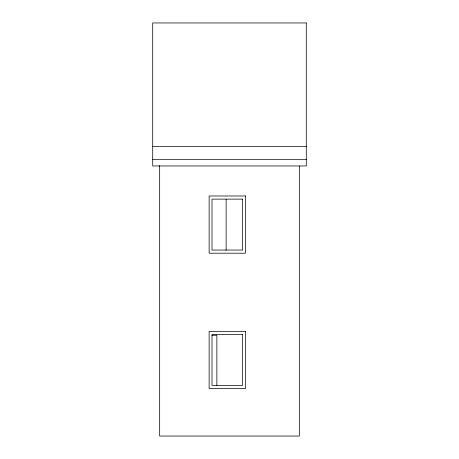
<?xml version="1.0" encoding="UTF-8"?>
<svg xmlns="http://www.w3.org/2000/svg" width="459" height="459" viewBox="0 0 459 459"><rect width="100%" height="100%" fill="white"/><g stroke="black" fill="none" stroke-linecap="round" stroke-linejoin="round"><path stroke-width="0.69" d="M152.709 146.57L306.291 146.57M152.709 159.325L306.291 159.325M211.926 335.254L216.872 335.254L216.872 385.44M299.325 166.101L299.325 436.05L159.675 436.05L159.675 165.63M226.126 199.332L226.126 250.235M306.291 22.95L152.709 22.95L152.709 165.963L306.291 165.963L306.291 22.95M245.496 195.982L209.132 195.982L209.132 253.196L245.496 253.196L245.496 195.982M242.616 199.126L212.012 199.126L212.012 250.052L242.616 250.052L242.616 199.126M245.496 331.346L209.132 331.346L209.132 388.561L245.496 388.561L245.496 331.346M242.616 334.491L212.012 334.491L212.012 385.417L242.616 385.417L242.616 334.491"/></g></svg>
